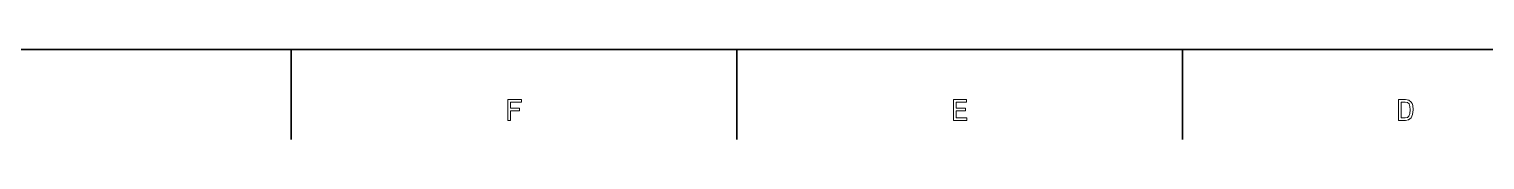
# Model space of a CAD drawing. Extents: x 0 to 1189, y 0 to 841.
# Drawn here: x 699.3 to 941.6, y 5 to 20 of the extents above; entities that cross this region are included whole.
import ezdxf

# ---------------------------------------------------------------- set-up
doc = ezdxf.new("R2010")
doc.units = 0

msp = doc.modelspace()

# ---------------------------------------------------------------- linework, layer by layer
at = {"color": 7, "lineweight": 35}
msp.add_line((20, 20), (1169, 20), dxfattribs=at)
at = {"color": 7, "lineweight": 35, "ltscale": 0.375}
for p, q in [((742.900024, 20), (742.900024, 5)), ((817.099976, 20), (817.099976, 5)), ((891.299988, 20), (891.299988, 5))]:
    msp.add_line(p, q, dxfattribs=at)
at = {"color": 7, "lineweight": 13}
for points in [[(778.966125, 8.166786), (779.435181, 8.166786), (779.435181, 9.775576), (780.907776, 9.775576), (780.907776, 10.194164), (779.435181, 10.194164), (779.435181, 11.243155), (781.245667, 11.243155), (781.245667, 11.666786), (778.966125, 11.666786)], [(853.14093, 8.166786), (855.359985, 8.166786), (855.359985, 8.590417), (853.604919, 8.590417), (853.604919, 9.775576), (855.168335, 9.775576), (855.168335, 10.194164), (853.604919, 10.194164), (853.604919, 11.243155), (855.319641, 11.243155), (855.319641, 11.666786), (853.14093, 11.666786)], [(928.394958, 11.666786), (927.22998, 11.666786), (927.22998, 8.166786), (928.394958, 8.166786), (928.944702, 8.277738), (929.35321, 8.615633), (929.605347, 9.165345), (929.696167, 9.916786), (929.615479, 10.683357), (929.514587, 10.98595), (929.373352, 11.228025), (928.964844, 11.555836), (928.697571, 11.636527)], [(928.35968, 11.248199), (928.742981, 11.17255), (929.005188, 10.940561), (929.16156, 10.527017), (929.211975, 9.916786), (929.156494, 9.326729), (929.000183, 8.913184), (928.73291, 8.666066), (928.35968, 8.585374), (927.699036, 8.585374), (927.699036, 11.248199)]]:
    msp.add_lwpolyline(points, close=True, dxfattribs=at)

doc.saveas('drawing.dxf')
